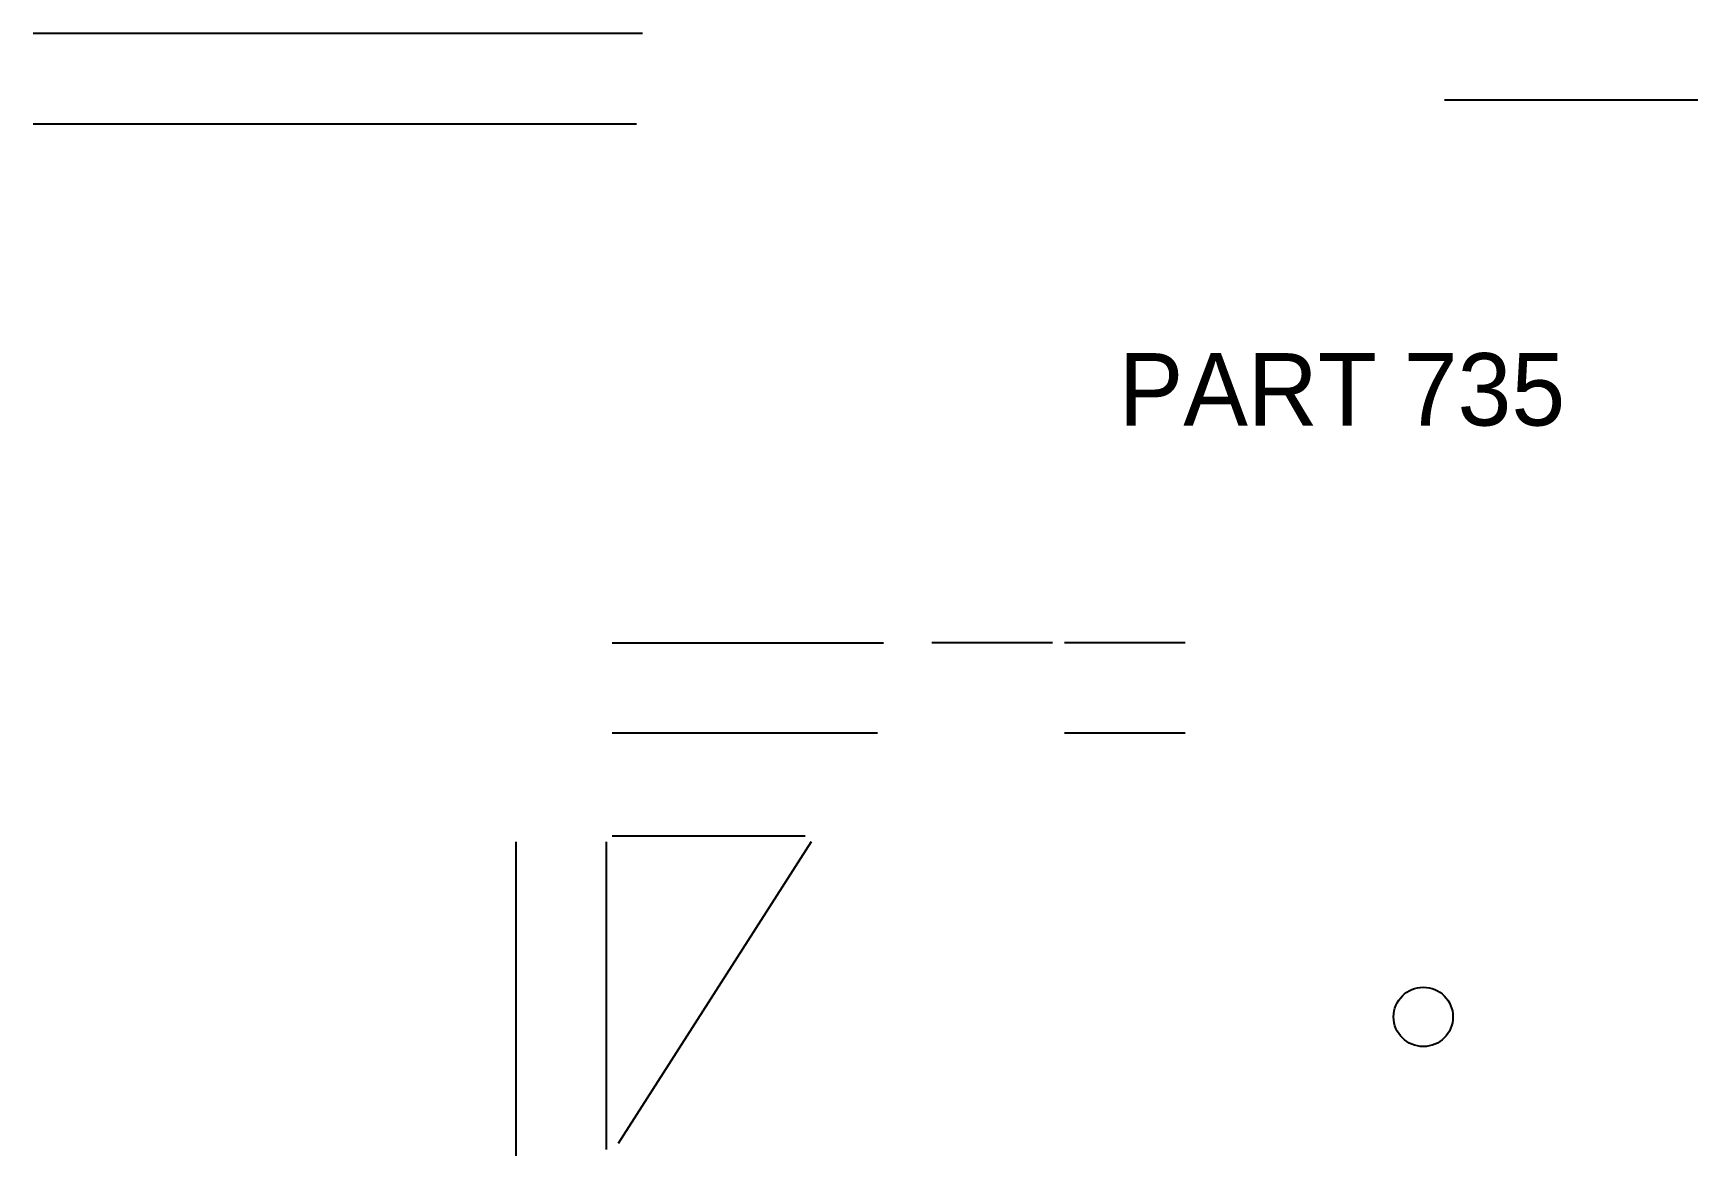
# Model space of a CAD drawing. Header units: millimetres. Extents: x 923 to 1199, y 548 to 734.
import ezdxf

# ---------------------------------------------------------------- set-up
doc = ezdxf.new("R2010")
doc.units = ezdxf.units.MM
doc.layers.add('ANNOTATIONS', color=3, linetype='Continuous')
doc.layers.add('GEOMETRY', color=7, linetype='Continuous')

msp = doc.modelspace()

# ---------------------------------------------------------------- linework, layer by layer
at = {"layer": 'GEOMETRY'}
for points in [[(923, 734), (1024, 734)], [(1157, 723), (1199, 723)], [(923, 719), (1023, 719)], [(1019, 633), (1064, 633)], [(1092, 633), (1072, 633)], [(1114, 633), (1094, 633)], [(1063, 618), (1019, 618)], [(1114, 618), (1094, 618)], [(1003, 600), (1003, 548)], [(1018, 600), (1018, 549)], [(1019, 601), (1051, 601)], [(1052, 600), (1020, 550)]]:
    msp.add_lwpolyline(points, dxfattribs=at)
msp.add_circle((1153.5, 571), 4.92, dxfattribs=at)

# ---------------------------------------------------------------- texts
at = {"layer": 'ANNOTATIONS'}
msp.add_text('PART 735', height=12, dxfattribs=at).set_placement((1103, 669))

doc.saveas('drawing.dxf')
